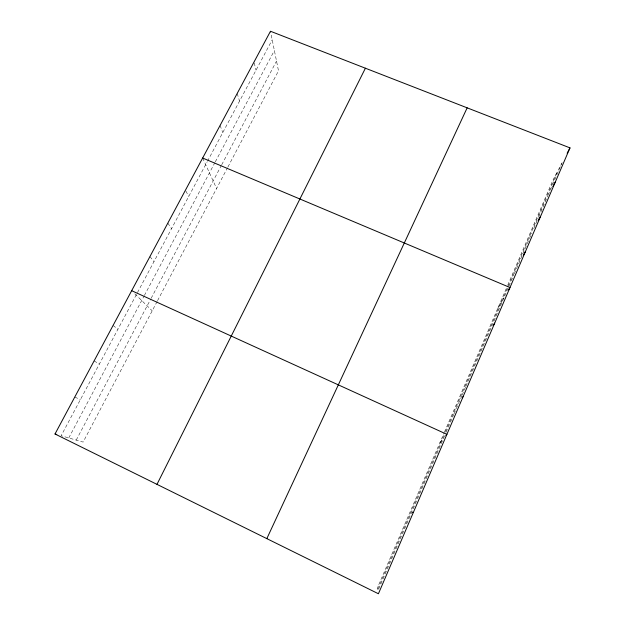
<?xml version="1.0" encoding="UTF-8"?>
<svg xmlns="http://www.w3.org/2000/svg" width="625" height="625" viewBox="0 0 625 625"><rect width="100%" height="100%" fill="white"/><g stroke="black" fill="none" stroke-linecap="round" stroke-linejoin="round"><path stroke-width="0.47" stroke-dasharray="3.12 2.34" d="M444.633 435.734L378.047 590.547L377.664 587.219L444.125 432.867M446.148 432.203L453.742 414.547M454.125 413.664L461.734 395.977M462.117 395.094L465.547 387.102M465.93 386.219L508.57 287.086M508.953 286.203L510.859 281.773M511.234 280.891L513.906 274.688M514.281 273.805L531.891 232.875M533.797 228.437L538.312 217.937M538.688 217.062L547.719 196.078M548.094 195.195L552.266 185.5M552.648 184.617L561.742 163.469M444.508 431.984L507.344 286.062M507.727 285.172L553.086 179.828L562.578 161.898M377.844 588.812L445.062 432.625M445.445 431.742L557.25 171.961M157.117 301.492L83.125 442.078L61.141 435.75L207.023 162.109M157.562 300.641L227.484 167.797M227.938 166.938L278.508 70.852L270.477 31.25M76.227 440.094L150.719 299.117M151.164 298.273L221.281 165.586M221.734 164.734L276.523 61.062M68.758 437.945L143.93 296.32M144.375 295.477L214.852 162.688M215.305 161.836L274.383 50.523M207.477 161.266L272.211 39.828M497.734 308.375L504 297.711M439.938 442.594L443.492 438.383M74.742 397.094L80.438 399.555M94.094 360.93L99.359 364.062M113.062 325.469L117.93 329.234M134.859 293.82L152.203 310.82M149.922 256.578L154.008 261.555M167.828 223.109L171.555 228.648M185.82 191.023L188.773 196.352M202.648 158.031L216.594 188.484M220.086 125.438L222.773 132.57M237.195 93.453L239.555 101.086M254.219 62.961L256.031 70.18"/><path stroke-width="0.94" d="M569.992 147.883L378.414 593.75L55.008 433.984L270.477 31.25L569.992 147.883L567.133 153.281M266.828 538.625L467.156 107.836M156.977 484.359L365.406 68.211M552.859 186.547L555.438 181.758M538.305 220.445L540.594 216.305M523.344 255.258L525.445 251.555M508.656 289.789L509.992 287.516L202.648 158.031M493.25 325.469L494.695 323.125M462.242 397.781L463.156 396.516M445.891 435.547L446.906 434.344L131.672 290.695M412.5 512.633L413.375 512.375M55.008 433.984L56.758 434.492"/></g></svg>
